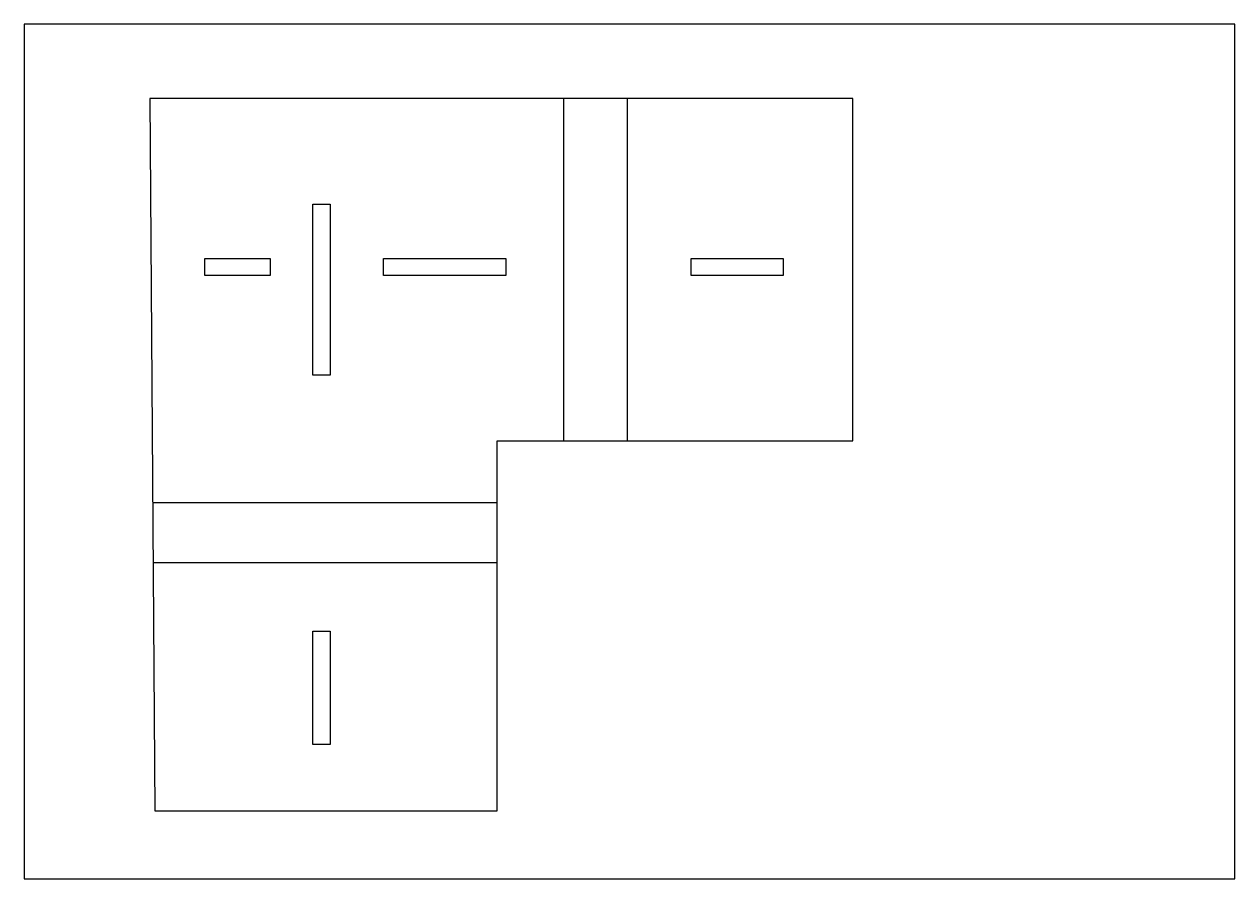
# Model space of a CAD drawing. Header units: millimetres. Extents: x 36872 to 37722, y -11710 to -11110.
import ezdxf

# ---------------------------------------------------------------- set-up
doc = ezdxf.new("R2010")
doc.units = ezdxf.units.MM
doc.header["$MEASUREMENT"] = 0
for name, color, linetype, true_color in [('90X60', 6, 'Continuous', 0xff00ff), ('CORTE', 172, 'Continuous', 0x0000bf), ('GRABADO', 1, 'Continuous', 0xff0000)]:
    doc.layers.add(name, color=color, linetype=linetype, true_color=true_color)

msp = doc.modelspace()

# ---------------------------------------------------------------- linework, layer by layer
at = {"layer": '90X60'}
for p, q in [((37721.84, -11110.16), (36871.84, -11110.16)), ((36871.84, -11110.16), (36871.84, -11710.16)), ((37721.84, -11710.16), (37721.84, -11110.16)), ((36871.84, -11710.16), (37721.84, -11710.16))]:
    msp.add_line(p, q, dxfattribs=at)
at = {"layer": 'CORTE'}
for p, q in [((37453.7, -11162.42), (36960.03, -11162.42)), ((36960.03, -11162.42), (36963.58, -11662.55)), ((37453.7, -11402.73), (37453.7, -11162.42)), ((37074.59, -11356.45), (37074.59, -11236.5)), ((37074.59, -11236.5), (37086.61, -11236.5)), ((37086.61, -11236.5), (37086.61, -11356.45)), ((36998.73, -11286.67), (36998.73, -11274.65)), ((36998.73, -11274.65), (37044.58, -11274.65)), ((37044.58, -11274.65), (37044.58, -11286.67)), ((37124.18, -11286.67), (37124.18, -11274.65)), ((37124.18, -11274.65), (37210.02, -11274.65)), ((37210.02, -11274.65), (37210.02, -11286.67)), ((37340.25, -11286.67), (37340.25, -11274.65)), ((37340.25, -11274.65), (37404.79, -11274.65)), ((37404.79, -11274.65), (37404.79, -11286.67)), ((37044.58, -11286.67), (36998.73, -11286.67)), ((37210.02, -11286.67), (37124.18, -11286.67)), ((37404.79, -11286.67), (37340.25, -11286.67)), ((37086.61, -11356.45), (37074.59, -11356.45)), ((37203.89, -11662.55), (37203.89, -11402.73)), ((37203.89, -11402.73), (37453.7, -11402.73)), ((37074.59, -11615.83), (37074.59, -11536.37)), ((37074.59, -11536.37), (37086.61, -11536.37)), ((37086.61, -11536.37), (37086.61, -11615.83)), ((37086.61, -11615.83), (37074.59, -11615.83)), ((36963.58, -11662.55), (37203.89, -11662.55))]:
    msp.add_line(p, q, dxfattribs=at)
at = {"layer": 'GRABADO'}
for p, q in [((37250.44, -11162.42), (37250.44, -11402.73)), ((37295.18, -11162.42), (37295.18, -11402.73)), ((37203.89, -11446.25), (36962.05, -11446.25)), ((37203.89, -11488.35), (36962.35, -11488.35))]:
    msp.add_line(p, q, dxfattribs=at)

doc.saveas('drawing.dxf')
